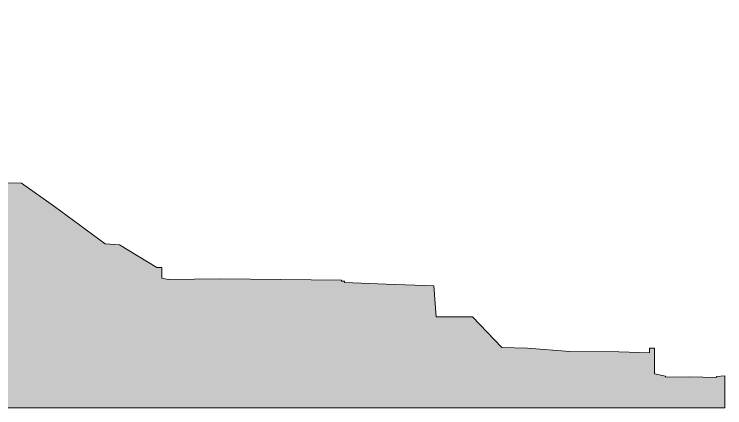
# Model space of a CAD drawing. Header units: metres. Extents: x 1838950 to 1842843, y 5171318 to 5174224.
# Drawn here: x 1841039.2 to 1841135.5, y 5171391.1 to 5171444.5 of the extents above; entities that cross this region are included whole.
import ezdxf

# ---------------------------------------------------------------- set-up
doc = ezdxf.new("R2010")
doc.units = ezdxf.units.M
doc.header["$LTSCALE"] = 0.0254
doc.layers.add('B GÈnÈral_Hatch', color=7, linetype='Continuous', lineweight=5)
doc.layers.add('B Général', color=7, linetype='Continuous', lineweight=5)

msp = doc.modelspace()

# ---------------------------------------------------------------- hatches: boundary and pattern name
at = {"layer": 'B GÈnÈral_Hatch', "linetype": 'Continuous', "lineweight": 0, "true_color": 0xffffff}
msp.add_hatch(color=7, dxfattribs=at).paths.add_polyline_path([(1840927.0954, 5171441.522), (1840927.0954, 5171441.652), (1840926.1761, 5171441.652), (1840926.1761, 5171441.702), (1840925.8641, 5171441.702), (1840918.8206, 5171444.422), (1840915.8206, 5171444.442), (1840914.8974, 5171444.442), (1840914.8974, 5171444.492), (1840902.4052, 5171444.492), (1840902.4052, 5171391.102), (1841135.4899, 5171391.102), (1841135.4899, 5171395.422), (1841134.3639, 5171395.362), (1841134.3639, 5171395.192), (1841130.6502, 5171395.302), (1841127.4639, 5171395.272), (1841127.4639, 5171395.412), (1841125.9504, 5171395.702), (1841125.9504, 5171399.182), (1841125.2793, 5171399.182), (1841125.2793, 5171398.562), (1841121.1236, 5171398.672), (1841114.4717, 5171398.732), (1841108.7453, 5171399.192), (1841105.2778, 5171399.282), (1841101.2987, 5171403.442), (1841100.9939, 5171403.442), (1841096.3573, 5171403.422), (1841096.0581, 5171407.632), (1841089.5806, 5171407.862), (1841083.9508, 5171408.102), (1841083.9508, 5171408.267), (1841083.5352, 5171408.267), (1841083.5352, 5171408.432), (1841067.0886, 5171408.612), (1841060.0417, 5171408.512), (1841059.1808, 5171408.672), (1841059.1808, 5171410.122), (1841058.7099, 5171410.122), (1841058.5051, 5171410.122), (1841053.4516, 5171413.222), (1841051.4917, 5171413.362), (1841044.644, 5171418.412), (1841040.1508, 5171421.582), (1841038.2356, 5171421.602), (1841035.229, 5171423.392), (1841032.8263, 5171424.192), (1841029.9465, 5171424.252), (1841025.3007, 5171424.712), (1841023.7254, 5171424.9215), (1841023.7254, 5171422.882), (1840974.9857, 5171422.882), (1840974.9857, 5171425.932), (1840954.3506, 5171425.932), (1840954.3506, 5171431.102), (1840951.6273, 5171431.102), (1840951.6273, 5171432.002), (1840936.7615, 5171432.002), (1840936.7615, 5171441.102), (1840936.7615, 5171441.372), (1840936.5146, 5171441.372), (1840936.5146, 5171441.5619), (1840934.4273, 5171441.562), (1840929.8799, 5171441.632), (1840927.0954, 5171441.522)])
at = {"layer": 'B Général', "linetype": 'Continuous', "lineweight": 5, "true_color": 0x994c00}
h = msp.add_hatch(dxfattribs=at)
h.set_pattern_fill('H_VEGETAL 3', color=34, style=0, pattern_type=2)
h.set_pattern_definition([(45, (0, 0), (0.232127777778, -0.0197555555556), [0.440032549932, -0.062861792847]), (45, (-0.0358, -0.06791), (-0.0354710037674, -0.2855567740104), [0.188585378542, -0.314308964237]), (45, (0.03143, -0.03143), (0.0253663257985, -0.2253913257985), [0.40349174572, -0.45500133028]), (45, (0.01605, -0.07779), (0.2640036553644, 0.0125741224134), [0.389743115654, -0.113151227125]), (45, (0.06286, -0.06286), (0.125723585695, -0.125723585695), [0.1178344608, -0.0294586152]), (45, (0.07858, -0.07858), (0.125723585695, -0.125723585695), [0.09864344, -0.16094456]), (45, (0.0943, -0.0943), (0.125723585695, -0.125723585695), []), (45, (0.00185, -0.21731), (0.125723585695, -0.125723585695), [0.6677511918, -0.5463418842]), (135, (0.0642, -0.0321), (0.2469444444444, 0.0419805555556), [0.440034553, -0.062862079]), (135, (0.11853, -0.121), (-0.296333333333, 0.009877777778), [0.188586237, -0.314310395]), (135, (0.0074, -0.04692), (-0.066675, -0.217311111111), [0.40349341704, -0.45500321496]), (135, (0.05927, -0.14076), (0.249413888889, 0.037041666667), [0.3897448898, -0.1131517422]), (135, (0.08396, -0.20003), (0.167922222222, 0.118533333333), [0.1178373056, -0.0294593264]), (135, (0.03704, -0.18274), (-0.1580444444444, -0.128411111111), [0.09864344, -0.16094456]), (135, (0.01729, -0.19509), (0.1802694444444, 0.106186111111), []), (135, (0.04445, -0.26176), (0.143227777778, 0.145697222222), [0.6677531476, -0.5463434844])])
h.paths.add_polyline_path([(1840927.0954, 5171441.522), (1840927.0954, 5171441.652), (1840926.1761, 5171441.652), (1840926.1761, 5171441.702), (1840925.8641, 5171441.702), (1840918.8206, 5171444.422), (1840915.8206, 5171444.442), (1840914.8974, 5171444.442), (1840914.8974, 5171444.492), (1840902.4052, 5171444.492), (1840902.4052, 5171391.102), (1841135.4899, 5171391.102), (1841135.4899, 5171395.422), (1841134.3639, 5171395.362), (1841134.3639, 5171395.192), (1841130.6502, 5171395.302), (1841127.4639, 5171395.272), (1841127.4639, 5171395.412), (1841125.9504, 5171395.702), (1841125.9504, 5171399.182), (1841125.2793, 5171399.182), (1841125.2793, 5171398.562), (1841121.1236, 5171398.672), (1841114.4717, 5171398.732), (1841108.7453, 5171399.192), (1841105.2778, 5171399.282), (1841101.2987, 5171403.442), (1841100.9939, 5171403.442), (1841096.3573, 5171403.422), (1841096.0581, 5171407.632), (1841089.5806, 5171407.862), (1841083.9508, 5171408.102), (1841083.9508, 5171408.267), (1841083.5352, 5171408.267), (1841083.5352, 5171408.432), (1841067.0886, 5171408.612), (1841060.0417, 5171408.512), (1841059.1808, 5171408.672), (1841059.1808, 5171410.122), (1841058.7099, 5171410.122), (1841058.5051, 5171410.122), (1841053.4516, 5171413.222), (1841051.4917, 5171413.362), (1841044.644, 5171418.412), (1841040.1508, 5171421.582), (1841038.2356, 5171421.602), (1841035.229, 5171423.392), (1841032.8263, 5171424.192), (1841029.9465, 5171424.252), (1841025.3007, 5171424.712), (1841023.7254, 5171424.9215), (1841023.7254, 5171422.882), (1840974.9857, 5171422.882), (1840974.9857, 5171425.932), (1840954.3506, 5171425.932), (1840954.3506, 5171431.102), (1840951.6273, 5171431.102), (1840951.6273, 5171432.002), (1840936.7615, 5171432.002), (1840936.7615, 5171441.102), (1840936.7615, 5171441.372), (1840936.5146, 5171441.372), (1840936.5146, 5171441.5619), (1840934.4273, 5171441.562), (1840929.8799, 5171441.632)])

# ---------------------------------------------------------------- linework, layer by layer
at = {"layer": 'B Général', "color": 7, "linetype": 'Continuous', "lineweight": 5, "flags": 128}
msp.add_lwpolyline([(1840902.4052, 5171391.102), (1841135.4899, 5171391.102), (1841135.4899, 5171395.422), (1841134.3639, 5171395.362), (1841134.3639, 5171395.192), (1841130.6502, 5171395.302), (1841127.4639, 5171395.272), (1841127.4639, 5171395.412), (1841125.9504, 5171395.702), (1841125.9504, 5171399.182), (1841125.2793, 5171399.182), (1841125.2793, 5171398.562), (1841121.1236, 5171398.672), (1841114.4717, 5171398.732), (1841108.7453, 5171399.192), (1841105.2778, 5171399.282), (1841101.2987, 5171403.442), (1841100.9939, 5171403.442), (1841096.3573, 5171403.422), (1841096.0581, 5171407.632), (1841089.5806, 5171407.862), (1841083.9508, 5171408.102), (1841083.9508, 5171408.267), (1841083.5352, 5171408.267), (1841083.5352, 5171408.432), (1841067.0886, 5171408.612), (1841060.0417, 5171408.512), (1841059.1808, 5171408.672), (1841059.1808, 5171410.122), (1841058.7099, 5171410.122), (1841058.5051, 5171410.122), (1841053.4516, 5171413.222), (1841051.4917, 5171413.362), (1841044.644, 5171418.412), (1841040.1508, 5171421.582), (1841038.2356, 5171421.602)], dxfattribs=at)

doc.saveas('drawing.dxf')
